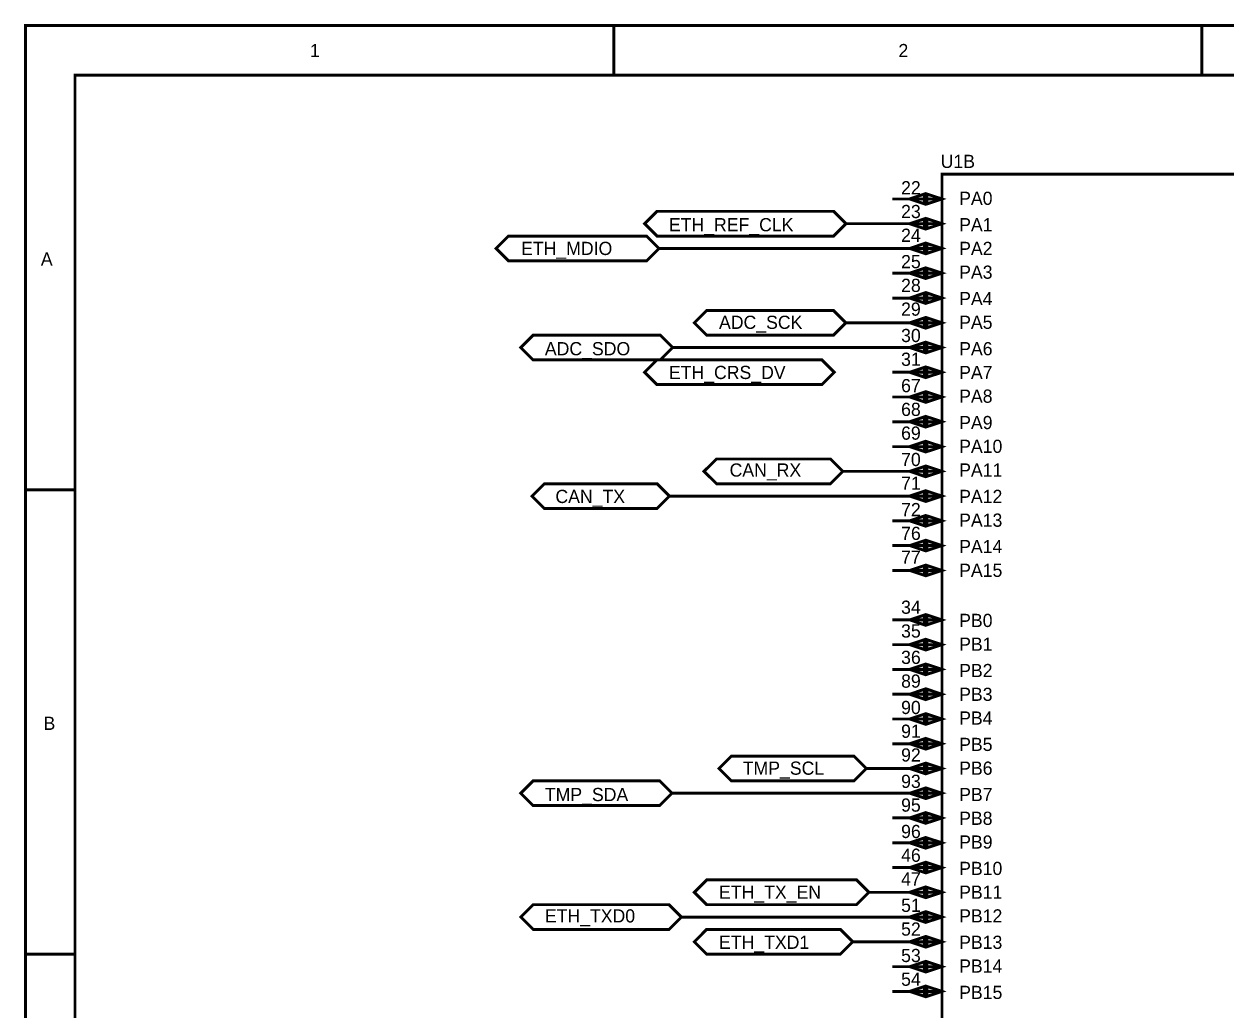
# Model space of a CAD drawing. Header units: inches. Extents: x 0 to 9.5, y -0.01 to 7.51.
# Drawn here: x -0.004 to 4.851, y 3.521 to 7.506 of the extents above; entities that cross this region are included whole.
import ezdxf

# ---------------------------------------------------------------- set-up
doc = ezdxf.new("R2010")
doc.units = ezdxf.units.IN
doc.header["$MEASUREMENT"] = 0
doc.layers.add('Sheet', color=255, linetype='Continuous')

msp = doc.modelspace()

# ---------------------------------------------------------------- linework, layer by layer
at = {"layer": 'Sheet'}
for points in [[(0.002, 7.5, 0.0118, 0.0118, 0), (9.4987, 7.5, 0.0118, 0.0118, 0), (9.4987, 0, 0.0118, 0.0118, 0), (0.002, 0, 0.0118, 0.0118, 0), (0.002, 7.5, 0.0118, 0.0118, 0)], [(0.002, 7.5, 0.0039, 0.0039, 0), (0.002, 0, 0.0039, 0.0039, 0), (9.4987, 0, 0.0039, 0.0039, 0), (9.4987, 7.5, 0.0039, 0.0039, 0), (0.002, 7.5, 0.0039, 0.0039, 0), (0.002, 7.5, 0.0039, 0.0039, 0)], [(0.2017, 7.2996, 0.0118, 0.0118, 0), (9.299, 7.2996, 0.0118, 0.0118, 0), (9.299, 0.1998, 0.0118, 0.0118, 0), (0.2017, 0.1998, 0.0118, 0.0118, 0), (0.2017, 7.2996, 0.0118, 0.0118, 0)], [(0.2017, 7.2996, 0.0039, 0.0039, 0), (0.2017, 0.1998, 0.0039, 0.0039, 0), (9.299, 0.1998, 0.0039, 0.0039, 0), (9.299, 7.2996, 0.0039, 0.0039, 0), (0.2017, 7.2996, 0.0039, 0.0039, 0), (0.2017, 7.2996, 0.0039, 0.0039, 0)], [(3.701, 6.8994, 0.0118, 0.0118, 0), (5.7997, 6.8994, 0.0118, 0.0118, 0), (5.7997, 1.3996, 0.0118, 0.0118, 0), (3.701, 1.3996, 0.0118, 0.0118, 0), (3.701, 6.8994, 0.0118, 0.0118, 0)], [(3.701, 6.8994, 0.0039, 0.0039, 0), (3.701, 1.3996, 0.0039, 0.0039, 0), (5.7997, 1.3996, 0.0039, 0.0039, 0), (5.7997, 6.8994, 0.0039, 0.0039, 0), (3.701, 6.8994, 0.0039, 0.0039, 0), (3.701, 6.8994, 0.0039, 0.0039, 0)], [(3.6304, 6.8195, 0.0118, 0.0118, 0), (3.6304, 6.7796, 0.0118, 0.0118, 0), (3.5705, 6.7995, 0.0118, 0.0118, 0), (3.6304, 6.8195, 0.0118, 0.0118, 0)], [(3.6304, 6.8195, 0.0039, 0.0039, 0), (3.6304, 6.7796, 0.0039, 0.0039, 0), (3.5705, 6.7995, 0.0039, 0.0039, 0), (3.6304, 6.8195, 0.0039, 0.0039, 0)], [(3.6404, 6.8195, 0.0118, 0.0118, 0), (3.701, 6.7995, 0.0118, 0.0118, 0), (3.6404, 6.7796, 0.0118, 0.0118, 0), (3.6404, 6.8195, 0.0118, 0.0118, 0)], [(3.6404, 6.8195, 0.0039, 0.0039, 0), (3.701, 6.7995, 0.0039, 0.0039, 0), (3.6404, 6.7796, 0.0039, 0.0039, 0), (3.6404, 6.8195, 0.0039, 0.0039, 0)], [(2.5507, 6.6497, 0.0118, 0.0118, 0), (2.5008, 6.6997, 0.0118, 0.0118, 0), (2.5507, 6.7496, 0.0118, 0.0118, 0), (3.2636, 6.7496, 0.0118, 0.0118, 0), (3.3136, 6.6997, 0.0118, 0.0118, 0), (3.2636, 6.6497, 0.0118, 0.0118, 0), (2.5507, 6.6497, 0.0118, 0.0118, 0)], [(2.5507, 6.6497, 0.0039, 0.0039, 0), (2.5008, 6.6997, 0.0039, 0.0039, 0), (2.5507, 6.7496, 0.0039, 0.0039, 0), (3.2636, 6.7496, 0.0039, 0.0039, 0), (3.3136, 6.6997, 0.0039, 0.0039, 0), (3.2636, 6.6497, 0.0039, 0.0039, 0), (2.5507, 6.6497, 0.0039, 0.0039, 0)], [(3.6304, 6.7196, 0.0118, 0.0118, 0), (3.6304, 6.6797, 0.0118, 0.0118, 0), (3.5705, 6.6997, 0.0118, 0.0118, 0), (3.6304, 6.7196, 0.0118, 0.0118, 0)], [(3.6304, 6.7196, 0.0039, 0.0039, 0), (3.6304, 6.6797, 0.0039, 0.0039, 0), (3.5705, 6.6997, 0.0039, 0.0039, 0), (3.6304, 6.7196, 0.0039, 0.0039, 0)], [(3.6404, 6.7196, 0.0118, 0.0118, 0), (3.701, 6.6997, 0.0118, 0.0118, 0), (3.6404, 6.6797, 0.0118, 0.0118, 0), (3.6404, 6.7196, 0.0118, 0.0118, 0)], [(3.6404, 6.7196, 0.0039, 0.0039, 0), (3.701, 6.6997, 0.0039, 0.0039, 0), (3.6404, 6.6797, 0.0039, 0.0039, 0), (3.6404, 6.7196, 0.0039, 0.0039, 0)], [(1.951, 6.5498, 0.0118, 0.0118, 0), (1.9011, 6.5998, 0.0118, 0.0118, 0), (1.951, 6.6497, 0.0118, 0.0118, 0), (2.5088, 6.6497, 0.0118, 0.0118, 0), (2.5587, 6.5998, 0.0118, 0.0118, 0), (2.5088, 6.5498, 0.0118, 0.0118, 0), (1.951, 6.5498, 0.0118, 0.0118, 0)], [(1.951, 6.5498, 0.0039, 0.0039, 0), (1.9011, 6.5998, 0.0039, 0.0039, 0), (1.951, 6.6497, 0.0039, 0.0039, 0), (2.5088, 6.6497, 0.0039, 0.0039, 0), (2.5587, 6.5998, 0.0039, 0.0039, 0), (2.5088, 6.5498, 0.0039, 0.0039, 0), (1.951, 6.5498, 0.0039, 0.0039, 0)], [(3.6304, 6.6198, 0.0118, 0.0118, 0), (3.6304, 6.5798, 0.0118, 0.0118, 0), (3.5705, 6.5998, 0.0118, 0.0118, 0), (3.6304, 6.6198, 0.0118, 0.0118, 0)], [(3.6304, 6.6198, 0.0039, 0.0039, 0), (3.6304, 6.5798, 0.0039, 0.0039, 0), (3.5705, 6.5998, 0.0039, 0.0039, 0), (3.6304, 6.6198, 0.0039, 0.0039, 0)], [(3.6404, 6.6198, 0.0118, 0.0118, 0), (3.701, 6.5998, 0.0118, 0.0118, 0), (3.6404, 6.5798, 0.0118, 0.0118, 0), (3.6404, 6.6198, 0.0118, 0.0118, 0)], [(3.6404, 6.6198, 0.0039, 0.0039, 0), (3.701, 6.5998, 0.0039, 0.0039, 0), (3.6404, 6.5798, 0.0039, 0.0039, 0), (3.6404, 6.6198, 0.0039, 0.0039, 0)], [(3.6304, 6.5199, 0.0118, 0.0118, 0), (3.6304, 6.4799, 0.0118, 0.0118, 0), (3.5705, 6.4999, 0.0118, 0.0118, 0), (3.6304, 6.5199, 0.0118, 0.0118, 0)], [(3.6304, 6.5199, 0.0039, 0.0039, 0), (3.6304, 6.4799, 0.0039, 0.0039, 0), (3.5705, 6.4999, 0.0039, 0.0039, 0), (3.6304, 6.5199, 0.0039, 0.0039, 0)], [(3.6404, 6.5199, 0.0118, 0.0118, 0), (3.701, 6.4999, 0.0118, 0.0118, 0), (3.6404, 6.4799, 0.0118, 0.0118, 0), (3.6404, 6.5199, 0.0118, 0.0118, 0)], [(3.6404, 6.5199, 0.0039, 0.0039, 0), (3.701, 6.4999, 0.0039, 0.0039, 0), (3.6404, 6.4799, 0.0039, 0.0039, 0), (3.6404, 6.5199, 0.0039, 0.0039, 0)], [(3.6304, 6.42, 0.0118, 0.0118, 0), (3.6304, 6.3794, 0.0118, 0.0118, 0), (3.5705, 6.3994, 0.0118, 0.0118, 0), (3.6304, 6.42, 0.0118, 0.0118, 0)], [(3.6304, 6.42, 0.0039, 0.0039, 0), (3.6304, 6.3794, 0.0039, 0.0039, 0), (3.5705, 6.3994, 0.0039, 0.0039, 0), (3.6304, 6.42, 0.0039, 0.0039, 0)], [(3.6404, 6.42, 0.0118, 0.0118, 0), (3.701, 6.3994, 0.0118, 0.0118, 0), (3.6404, 6.3794, 0.0118, 0.0118, 0), (3.6404, 6.42, 0.0118, 0.0118, 0)], [(3.6404, 6.42, 0.0039, 0.0039, 0), (3.701, 6.3994, 0.0039, 0.0039, 0), (3.6404, 6.3794, 0.0039, 0.0039, 0), (3.6404, 6.42, 0.0039, 0.0039, 0)], [(2.7511, 6.2496, 0.0118, 0.0118, 0), (2.7012, 6.2995, 0.0118, 0.0118, 0), (2.7511, 6.3494, 0.0118, 0.0118, 0), (3.263, 6.3494, 0.0118, 0.0118, 0), (3.3129, 6.2995, 0.0118, 0.0118, 0), (3.263, 6.2496, 0.0118, 0.0118, 0), (2.7511, 6.2496, 0.0118, 0.0118, 0)], [(2.7511, 6.2496, 0.0039, 0.0039, 0), (2.7012, 6.2995, 0.0039, 0.0039, 0), (2.7511, 6.3494, 0.0039, 0.0039, 0), (3.263, 6.3494, 0.0039, 0.0039, 0), (3.3129, 6.2995, 0.0039, 0.0039, 0), (3.263, 6.2496, 0.0039, 0.0039, 0), (2.7511, 6.2496, 0.0039, 0.0039, 0)], [(3.6304, 6.3195, 0.0118, 0.0118, 0), (3.6304, 6.2795, 0.0118, 0.0118, 0), (3.5705, 6.2995, 0.0118, 0.0118, 0), (3.6304, 6.3195, 0.0118, 0.0118, 0)], [(3.6304, 6.3195, 0.0039, 0.0039, 0), (3.6304, 6.2795, 0.0039, 0.0039, 0), (3.5705, 6.2995, 0.0039, 0.0039, 0), (3.6304, 6.3195, 0.0039, 0.0039, 0)], [(3.6404, 6.3195, 0.0118, 0.0118, 0), (3.701, 6.2995, 0.0118, 0.0118, 0), (3.6404, 6.2795, 0.0118, 0.0118, 0), (3.6404, 6.3195, 0.0118, 0.0118, 0)], [(3.6404, 6.3195, 0.0039, 0.0039, 0), (3.701, 6.2995, 0.0039, 0.0039, 0), (3.6404, 6.2795, 0.0039, 0.0039, 0), (3.6404, 6.3195, 0.0039, 0.0039, 0)], [(2.0508, 6.1497, 0.0118, 0.0118, 0), (2.0009, 6.1996, 0.0118, 0.0118, 0), (2.0508, 6.2496, 0.0118, 0.0118, 0), (2.564, 6.2496, 0.0118, 0.0118, 0), (2.614, 6.1996, 0.0118, 0.0118, 0), (2.564, 6.1497, 0.0118, 0.0118, 0), (2.0508, 6.1497, 0.0118, 0.0118, 0)], [(2.0508, 6.1497, 0.0039, 0.0039, 0), (2.0009, 6.1996, 0.0039, 0.0039, 0), (2.0508, 6.2496, 0.0039, 0.0039, 0), (2.564, 6.2496, 0.0039, 0.0039, 0), (2.614, 6.1996, 0.0039, 0.0039, 0), (2.564, 6.1497, 0.0039, 0.0039, 0), (2.0508, 6.1497, 0.0039, 0.0039, 0)], [(3.6304, 6.2196, 0.0118, 0.0118, 0), (3.6304, 6.1796, 0.0118, 0.0118, 0), (3.5705, 6.1996, 0.0118, 0.0118, 0), (3.6304, 6.2196, 0.0118, 0.0118, 0)], [(3.6304, 6.2196, 0.0039, 0.0039, 0), (3.6304, 6.1796, 0.0039, 0.0039, 0), (3.5705, 6.1996, 0.0039, 0.0039, 0), (3.6304, 6.2196, 0.0039, 0.0039, 0)], [(3.6404, 6.2196, 0.0118, 0.0118, 0), (3.701, 6.1996, 0.0118, 0.0118, 0), (3.6404, 6.1796, 0.0118, 0.0118, 0), (3.6404, 6.2196, 0.0118, 0.0118, 0)], [(3.6404, 6.2196, 0.0039, 0.0039, 0), (3.701, 6.1996, 0.0039, 0.0039, 0), (3.6404, 6.1796, 0.0039, 0.0039, 0), (3.6404, 6.2196, 0.0039, 0.0039, 0)], [(2.5507, 6.0498, 0.0118, 0.0118, 0), (2.5008, 6.0997, 0.0118, 0.0118, 0), (2.5507, 6.1497, 0.0118, 0.0118, 0), (3.2164, 6.1497, 0.0118, 0.0118, 0), (3.2663, 6.0997, 0.0118, 0.0118, 0), (3.2164, 6.0498, 0.0118, 0.0118, 0), (2.5507, 6.0498, 0.0118, 0.0118, 0)], [(2.5507, 6.0498, 0.0039, 0.0039, 0), (2.5008, 6.0997, 0.0039, 0.0039, 0), (2.5507, 6.1497, 0.0039, 0.0039, 0), (3.2164, 6.1497, 0.0039, 0.0039, 0), (3.2663, 6.0997, 0.0039, 0.0039, 0), (3.2164, 6.0498, 0.0039, 0.0039, 0), (2.5507, 6.0498, 0.0039, 0.0039, 0)], [(3.6304, 6.1197, 0.0118, 0.0118, 0), (3.6304, 6.0798, 0.0118, 0.0118, 0), (3.5705, 6.0997, 0.0118, 0.0118, 0), (3.6304, 6.1197, 0.0118, 0.0118, 0)], [(3.6304, 6.1197, 0.0039, 0.0039, 0), (3.6304, 6.0798, 0.0039, 0.0039, 0), (3.5705, 6.0997, 0.0039, 0.0039, 0), (3.6304, 6.1197, 0.0039, 0.0039, 0)], [(3.6404, 6.1197, 0.0118, 0.0118, 0), (3.701, 6.0997, 0.0118, 0.0118, 0), (3.6404, 6.0798, 0.0118, 0.0118, 0), (3.6404, 6.1197, 0.0118, 0.0118, 0)], [(3.6404, 6.1197, 0.0039, 0.0039, 0), (3.701, 6.0997, 0.0039, 0.0039, 0), (3.6404, 6.0798, 0.0039, 0.0039, 0), (3.6404, 6.1197, 0.0039, 0.0039, 0)], [(3.6304, 6.0198, 0.0118, 0.0118, 0), (3.6304, 5.9799, 0.0118, 0.0118, 0), (3.5705, 5.9999, 0.0118, 0.0118, 0), (3.6304, 6.0198, 0.0118, 0.0118, 0)], [(3.6304, 6.0198, 0.0039, 0.0039, 0), (3.6304, 5.9799, 0.0039, 0.0039, 0), (3.5705, 5.9999, 0.0039, 0.0039, 0), (3.6304, 6.0198, 0.0039, 0.0039, 0)], [(3.6404, 6.0198, 0.0118, 0.0118, 0), (3.701, 5.9999, 0.0118, 0.0118, 0), (3.6404, 5.9799, 0.0118, 0.0118, 0), (3.6404, 6.0198, 0.0118, 0.0118, 0)], [(3.6404, 6.0198, 0.0039, 0.0039, 0), (3.701, 5.9999, 0.0039, 0.0039, 0), (3.6404, 5.9799, 0.0039, 0.0039, 0), (3.6404, 6.0198, 0.0039, 0.0039, 0)], [(3.6304, 5.92, 0.0118, 0.0118, 0), (3.6304, 5.88, 0.0118, 0.0118, 0), (3.5705, 5.9, 0.0118, 0.0118, 0), (3.6304, 5.92, 0.0118, 0.0118, 0)], [(3.6404, 5.92, 0.0118, 0.0118, 0), (3.701, 5.9, 0.0118, 0.0118, 0), (3.6404, 5.88, 0.0118, 0.0118, 0), (3.6404, 5.92, 0.0118, 0.0118, 0)], [(3.6304, 5.92, 0.0039, 0.0039, 0), (3.6304, 5.88, 0.0039, 0.0039, 0), (3.5705, 5.9, 0.0039, 0.0039, 0), (3.6304, 5.92, 0.0039, 0.0039, 0)], [(3.6404, 5.92, 0.0039, 0.0039, 0), (3.701, 5.9, 0.0039, 0.0039, 0), (3.6404, 5.88, 0.0039, 0.0039, 0), (3.6404, 5.92, 0.0039, 0.0039, 0)], [(3.6304, 5.8194, 0.0118, 0.0118, 0), (3.6304, 5.7795, 0.0118, 0.0118, 0), (3.5705, 5.7994, 0.0118, 0.0118, 0), (3.6304, 5.8194, 0.0118, 0.0118, 0)], [(3.6404, 5.8194, 0.0118, 0.0118, 0), (3.701, 5.7994, 0.0118, 0.0118, 0), (3.6404, 5.7795, 0.0118, 0.0118, 0), (3.6404, 5.8194, 0.0118, 0.0118, 0)], [(3.6304, 5.8194, 0.0039, 0.0039, 0), (3.6304, 5.7795, 0.0039, 0.0039, 0), (3.5705, 5.7994, 0.0039, 0.0039, 0), (3.6304, 5.8194, 0.0039, 0.0039, 0)], [(3.6404, 5.8194, 0.0039, 0.0039, 0), (3.701, 5.7994, 0.0039, 0.0039, 0), (3.6404, 5.7795, 0.0039, 0.0039, 0), (3.6404, 5.8194, 0.0039, 0.0039, 0)], [(2.791, 5.6496, 0.0118, 0.0118, 0), (2.7404, 5.6996, 0.0118, 0.0118, 0), (2.791, 5.7495, 0.0118, 0.0118, 0), (3.251, 5.7495, 0.0118, 0.0118, 0), (3.3009, 5.6996, 0.0118, 0.0118, 0), (3.251, 5.6496, 0.0118, 0.0118, 0), (2.791, 5.6496, 0.0118, 0.0118, 0)], [(2.791, 5.6496, 0.0039, 0.0039, 0), (2.7404, 5.6996, 0.0039, 0.0039, 0), (2.791, 5.7495, 0.0039, 0.0039, 0), (3.251, 5.7495, 0.0039, 0.0039, 0), (3.3009, 5.6996, 0.0039, 0.0039, 0), (3.251, 5.6496, 0.0039, 0.0039, 0), (2.791, 5.6496, 0.0039, 0.0039, 0)], [(3.6304, 5.7195, 0.0118, 0.0118, 0), (3.6304, 5.6796, 0.0118, 0.0118, 0), (3.5705, 5.6996, 0.0118, 0.0118, 0), (3.6304, 5.7195, 0.0118, 0.0118, 0)], [(3.6304, 5.7195, 0.0039, 0.0039, 0), (3.6304, 5.6796, 0.0039, 0.0039, 0), (3.5705, 5.6996, 0.0039, 0.0039, 0), (3.6304, 5.7195, 0.0039, 0.0039, 0)], [(3.6404, 5.7195, 0.0118, 0.0118, 0), (3.701, 5.6996, 0.0118, 0.0118, 0), (3.6404, 5.6796, 0.0118, 0.0118, 0), (3.6404, 5.7195, 0.0118, 0.0118, 0)], [(3.6404, 5.7195, 0.0039, 0.0039, 0), (3.701, 5.6996, 0.0039, 0.0039, 0), (3.6404, 5.6796, 0.0039, 0.0039, 0), (3.6404, 5.7195, 0.0039, 0.0039, 0)], [(2.0961, 5.5498, 0.0118, 0.0118, 0), (2.0462, 5.5997, 0.0118, 0.0118, 0), (2.0961, 5.6496, 0.0118, 0.0118, 0), (2.5507, 5.6496, 0.0118, 0.0118, 0), (2.6007, 5.5997, 0.0118, 0.0118, 0), (2.5507, 5.5498, 0.0118, 0.0118, 0), (2.0961, 5.5498, 0.0118, 0.0118, 0)], [(2.0961, 5.5498, 0.0039, 0.0039, 0), (2.0462, 5.5997, 0.0039, 0.0039, 0), (2.0961, 5.6496, 0.0039, 0.0039, 0), (2.5507, 5.6496, 0.0039, 0.0039, 0), (2.6007, 5.5997, 0.0039, 0.0039, 0), (2.5507, 5.5498, 0.0039, 0.0039, 0), (2.0961, 5.5498, 0.0039, 0.0039, 0)], [(3.6304, 5.6197, 0.0118, 0.0118, 0), (3.6304, 5.5797, 0.0118, 0.0118, 0), (3.5705, 5.5997, 0.0118, 0.0118, 0), (3.6304, 5.6197, 0.0118, 0.0118, 0)], [(3.6304, 5.6197, 0.0039, 0.0039, 0), (3.6304, 5.5797, 0.0039, 0.0039, 0), (3.5705, 5.5997, 0.0039, 0.0039, 0), (3.6304, 5.6197, 0.0039, 0.0039, 0)], [(3.6404, 5.6197, 0.0118, 0.0118, 0), (3.701, 5.5997, 0.0118, 0.0118, 0), (3.6404, 5.5797, 0.0118, 0.0118, 0), (3.6404, 5.6197, 0.0118, 0.0118, 0)], [(3.6404, 5.6197, 0.0039, 0.0039, 0), (3.701, 5.5997, 0.0039, 0.0039, 0), (3.6404, 5.5797, 0.0039, 0.0039, 0), (3.6404, 5.6197, 0.0039, 0.0039, 0)], [(3.6304, 5.5198, 0.0118, 0.0118, 0), (3.6304, 5.4798, 0.0118, 0.0118, 0), (3.5705, 5.4998, 0.0118, 0.0118, 0), (3.6304, 5.5198, 0.0118, 0.0118, 0)], [(3.6304, 5.5198, 0.0039, 0.0039, 0), (3.6304, 5.4798, 0.0039, 0.0039, 0), (3.5705, 5.4998, 0.0039, 0.0039, 0), (3.6304, 5.5198, 0.0039, 0.0039, 0)], [(3.6404, 5.5198, 0.0118, 0.0118, 0), (3.701, 5.4998, 0.0118, 0.0118, 0), (3.6404, 5.4798, 0.0118, 0.0118, 0), (3.6404, 5.5198, 0.0118, 0.0118, 0)], [(3.6404, 5.5198, 0.0039, 0.0039, 0), (3.701, 5.4998, 0.0039, 0.0039, 0), (3.6404, 5.4798, 0.0039, 0.0039, 0), (3.6404, 5.5198, 0.0039, 0.0039, 0)], [(3.6304, 5.4199, 0.0118, 0.0118, 0), (3.6304, 5.38, 0.0118, 0.0118, 0), (3.5705, 5.3999, 0.0118, 0.0118, 0), (3.6304, 5.4199, 0.0118, 0.0118, 0)], [(3.6304, 5.4199, 0.0039, 0.0039, 0), (3.6304, 5.38, 0.0039, 0.0039, 0), (3.5705, 5.3999, 0.0039, 0.0039, 0), (3.6304, 5.4199, 0.0039, 0.0039, 0)], [(3.6404, 5.4199, 0.0118, 0.0118, 0), (3.701, 5.3999, 0.0118, 0.0118, 0), (3.6404, 5.38, 0.0118, 0.0118, 0), (3.6404, 5.4199, 0.0118, 0.0118, 0)], [(3.6404, 5.4199, 0.0039, 0.0039, 0), (3.701, 5.3999, 0.0039, 0.0039, 0), (3.6404, 5.38, 0.0039, 0.0039, 0), (3.6404, 5.4199, 0.0039, 0.0039, 0)], [(3.6304, 5.3194, 0.0118, 0.0118, 0), (3.6304, 5.2794, 0.0118, 0.0118, 0), (3.5705, 5.2994, 0.0118, 0.0118, 0), (3.6304, 5.3194, 0.0118, 0.0118, 0)], [(3.6304, 5.3194, 0.0039, 0.0039, 0), (3.6304, 5.2794, 0.0039, 0.0039, 0), (3.5705, 5.2994, 0.0039, 0.0039, 0), (3.6304, 5.3194, 0.0039, 0.0039, 0)], [(3.6404, 5.3194, 0.0118, 0.0118, 0), (3.701, 5.2994, 0.0118, 0.0118, 0), (3.6404, 5.2794, 0.0118, 0.0118, 0), (3.6404, 5.3194, 0.0118, 0.0118, 0)], [(3.6404, 5.3194, 0.0039, 0.0039, 0), (3.701, 5.2994, 0.0039, 0.0039, 0), (3.6404, 5.2794, 0.0039, 0.0039, 0), (3.6404, 5.3194, 0.0039, 0.0039, 0)], [(3.6304, 5.1196, 0.0118, 0.0118, 0), (3.6304, 5.0797, 0.0118, 0.0118, 0), (3.5705, 5.0997, 0.0118, 0.0118, 0), (3.6304, 5.1196, 0.0118, 0.0118, 0)], [(3.6304, 5.1196, 0.0039, 0.0039, 0), (3.6304, 5.0797, 0.0039, 0.0039, 0), (3.5705, 5.0997, 0.0039, 0.0039, 0), (3.6304, 5.1196, 0.0039, 0.0039, 0)], [(3.6404, 5.1196, 0.0118, 0.0118, 0), (3.701, 5.0997, 0.0118, 0.0118, 0), (3.6404, 5.0797, 0.0118, 0.0118, 0), (3.6404, 5.1196, 0.0118, 0.0118, 0)], [(3.6404, 5.1196, 0.0039, 0.0039, 0), (3.701, 5.0997, 0.0039, 0.0039, 0), (3.6404, 5.0797, 0.0039, 0.0039, 0), (3.6404, 5.1196, 0.0039, 0.0039, 0)], [(3.6304, 5.0198, 0.0118, 0.0118, 0), (3.6304, 4.9798, 0.0118, 0.0118, 0), (3.5705, 4.9998, 0.0118, 0.0118, 0), (3.6304, 5.0198, 0.0118, 0.0118, 0)], [(3.6304, 5.0198, 0.0039, 0.0039, 0), (3.6304, 4.9798, 0.0039, 0.0039, 0), (3.5705, 4.9998, 0.0039, 0.0039, 0), (3.6304, 5.0198, 0.0039, 0.0039, 0)], [(3.6404, 5.0198, 0.0118, 0.0118, 0), (3.701, 4.9998, 0.0118, 0.0118, 0), (3.6404, 4.9798, 0.0118, 0.0118, 0), (3.6404, 5.0198, 0.0118, 0.0118, 0)], [(3.6404, 5.0198, 0.0039, 0.0039, 0), (3.701, 4.9998, 0.0039, 0.0039, 0), (3.6404, 4.9798, 0.0039, 0.0039, 0), (3.6404, 5.0198, 0.0039, 0.0039, 0)], [(3.6304, 4.9199, 0.0118, 0.0118, 0), (3.6304, 4.8799, 0.0118, 0.0118, 0), (3.5705, 4.8999, 0.0118, 0.0118, 0), (3.6304, 4.9199, 0.0118, 0.0118, 0)], [(3.6304, 4.9199, 0.0039, 0.0039, 0), (3.6304, 4.8799, 0.0039, 0.0039, 0), (3.5705, 4.8999, 0.0039, 0.0039, 0), (3.6304, 4.9199, 0.0039, 0.0039, 0)], [(3.6404, 4.9199, 0.0118, 0.0118, 0), (3.701, 4.8999, 0.0118, 0.0118, 0), (3.6404, 4.8799, 0.0118, 0.0118, 0), (3.6404, 4.9199, 0.0118, 0.0118, 0)], [(3.6404, 4.9199, 0.0039, 0.0039, 0), (3.701, 4.8999, 0.0039, 0.0039, 0), (3.6404, 4.8799, 0.0039, 0.0039, 0), (3.6404, 4.9199, 0.0039, 0.0039, 0)], [(3.6304, 4.82, 0.0118, 0.0118, 0), (3.6304, 4.7794, 0.0118, 0.0118, 0), (3.5705, 4.7994, 0.0118, 0.0118, 0), (3.6304, 4.82, 0.0118, 0.0118, 0)], [(3.6304, 4.82, 0.0039, 0.0039, 0), (3.6304, 4.7794, 0.0039, 0.0039, 0), (3.5705, 4.7994, 0.0039, 0.0039, 0), (3.6304, 4.82, 0.0039, 0.0039, 0)], [(3.6404, 4.82, 0.0118, 0.0118, 0), (3.701, 4.7994, 0.0118, 0.0118, 0), (3.6404, 4.7794, 0.0118, 0.0118, 0), (3.6404, 4.82, 0.0118, 0.0118, 0)], [(3.6404, 4.82, 0.0039, 0.0039, 0), (3.701, 4.7994, 0.0039, 0.0039, 0), (3.6404, 4.7794, 0.0039, 0.0039, 0), (3.6404, 4.82, 0.0039, 0.0039, 0)], [(3.6304, 4.7195, 0.0118, 0.0118, 0), (3.6304, 4.6795, 0.0118, 0.0118, 0), (3.5705, 4.6995, 0.0118, 0.0118, 0), (3.6304, 4.7195, 0.0118, 0.0118, 0)], [(3.6304, 4.7195, 0.0039, 0.0039, 0), (3.6304, 4.6795, 0.0039, 0.0039, 0), (3.5705, 4.6995, 0.0039, 0.0039, 0), (3.6304, 4.7195, 0.0039, 0.0039, 0)], [(3.6404, 4.7195, 0.0118, 0.0118, 0), (3.701, 4.6995, 0.0118, 0.0118, 0), (3.6404, 4.6795, 0.0118, 0.0118, 0), (3.6404, 4.7195, 0.0118, 0.0118, 0)], [(3.6404, 4.7195, 0.0039, 0.0039, 0), (3.701, 4.6995, 0.0039, 0.0039, 0), (3.6404, 4.6795, 0.0039, 0.0039, 0), (3.6404, 4.7195, 0.0039, 0.0039, 0)], [(3.6304, 4.6196, 0.0118, 0.0118, 0), (3.6304, 4.5796, 0.0118, 0.0118, 0), (3.5705, 4.5996, 0.0118, 0.0118, 0), (3.6304, 4.6196, 0.0118, 0.0118, 0)], [(3.6304, 4.6196, 0.0039, 0.0039, 0), (3.6304, 4.5796, 0.0039, 0.0039, 0), (3.5705, 4.5996, 0.0039, 0.0039, 0), (3.6304, 4.6196, 0.0039, 0.0039, 0)], [(3.6404, 4.6196, 0.0118, 0.0118, 0), (3.701, 4.5996, 0.0118, 0.0118, 0), (3.6404, 4.5796, 0.0118, 0.0118, 0), (3.6404, 4.6196, 0.0118, 0.0118, 0)], [(3.6404, 4.6196, 0.0039, 0.0039, 0), (3.701, 4.5996, 0.0039, 0.0039, 0), (3.6404, 4.5796, 0.0039, 0.0039, 0), (3.6404, 4.6196, 0.0039, 0.0039, 0)], [(2.8509, 4.4498, 0.0118, 0.0118, 0), (2.801, 4.4997, 0.0118, 0.0118, 0), (2.8509, 4.5497, 0.0118, 0.0118, 0), (3.3455, 4.5497, 0.0118, 0.0118, 0), (3.3954, 4.4997, 0.0118, 0.0118, 0), (3.3455, 4.4498, 0.0118, 0.0118, 0), (2.8509, 4.4498, 0.0118, 0.0118, 0)], [(2.8509, 4.4498, 0.0039, 0.0039, 0), (2.801, 4.4997, 0.0039, 0.0039, 0), (2.8509, 4.5497, 0.0039, 0.0039, 0), (3.3455, 4.5497, 0.0039, 0.0039, 0), (3.3954, 4.4997, 0.0039, 0.0039, 0), (3.3455, 4.4498, 0.0039, 0.0039, 0), (2.8509, 4.4498, 0.0039, 0.0039, 0)], [(3.6304, 4.5197, 0.0118, 0.0118, 0), (3.6304, 4.4798, 0.0118, 0.0118, 0), (3.5705, 4.4997, 0.0118, 0.0118, 0), (3.6304, 4.5197, 0.0118, 0.0118, 0)], [(3.6304, 4.5197, 0.0039, 0.0039, 0), (3.6304, 4.4798, 0.0039, 0.0039, 0), (3.5705, 4.4997, 0.0039, 0.0039, 0), (3.6304, 4.5197, 0.0039, 0.0039, 0)], [(3.6404, 4.5197, 0.0118, 0.0118, 0), (3.701, 4.4997, 0.0118, 0.0118, 0), (3.6404, 4.4798, 0.0118, 0.0118, 0), (3.6404, 4.5197, 0.0118, 0.0118, 0)], [(3.6404, 4.5197, 0.0039, 0.0039, 0), (3.701, 4.4997, 0.0039, 0.0039, 0), (3.6404, 4.4798, 0.0039, 0.0039, 0), (3.6404, 4.5197, 0.0039, 0.0039, 0)], [(2.0508, 4.3499, 0.0118, 0.0118, 0), (2.0009, 4.3999, 0.0118, 0.0118, 0), (2.0508, 4.4498, 0.0118, 0.0118, 0), (2.5614, 4.4498, 0.0118, 0.0118, 0), (2.6113, 4.3999, 0.0118, 0.0118, 0), (2.5614, 4.3499, 0.0118, 0.0118, 0), (2.0508, 4.3499, 0.0118, 0.0118, 0)], [(2.0508, 4.3499, 0.0039, 0.0039, 0), (2.0009, 4.3999, 0.0039, 0.0039, 0), (2.0508, 4.4498, 0.0039, 0.0039, 0), (2.5614, 4.4498, 0.0039, 0.0039, 0), (2.6113, 4.3999, 0.0039, 0.0039, 0), (2.5614, 4.3499, 0.0039, 0.0039, 0), (2.0508, 4.3499, 0.0039, 0.0039, 0)], [(3.6304, 4.4198, 0.0118, 0.0118, 0), (3.6304, 4.3799, 0.0118, 0.0118, 0), (3.5705, 4.3999, 0.0118, 0.0118, 0), (3.6304, 4.4198, 0.0118, 0.0118, 0)], [(3.6304, 4.4198, 0.0039, 0.0039, 0), (3.6304, 4.3799, 0.0039, 0.0039, 0), (3.5705, 4.3999, 0.0039, 0.0039, 0), (3.6304, 4.4198, 0.0039, 0.0039, 0)], [(3.6404, 4.4198, 0.0118, 0.0118, 0), (3.701, 4.3999, 0.0118, 0.0118, 0), (3.6404, 4.3799, 0.0118, 0.0118, 0), (3.6404, 4.4198, 0.0118, 0.0118, 0)], [(3.6404, 4.4198, 0.0039, 0.0039, 0), (3.701, 4.3999, 0.0039, 0.0039, 0), (3.6404, 4.3799, 0.0039, 0.0039, 0), (3.6404, 4.4198, 0.0039, 0.0039, 0)], [(3.6304, 4.32, 0.0118, 0.0118, 0), (3.6304, 4.28, 0.0118, 0.0118, 0), (3.5705, 4.3, 0.0118, 0.0118, 0), (3.6304, 4.32, 0.0118, 0.0118, 0)], [(3.6304, 4.32, 0.0039, 0.0039, 0), (3.6304, 4.28, 0.0039, 0.0039, 0), (3.5705, 4.3, 0.0039, 0.0039, 0), (3.6304, 4.32, 0.0039, 0.0039, 0)], [(3.6404, 4.32, 0.0118, 0.0118, 0), (3.701, 4.3, 0.0118, 0.0118, 0), (3.6404, 4.28, 0.0118, 0.0118, 0), (3.6404, 4.32, 0.0118, 0.0118, 0)], [(3.6404, 4.32, 0.0039, 0.0039, 0), (3.701, 4.3, 0.0039, 0.0039, 0), (3.6404, 4.28, 0.0039, 0.0039, 0), (3.6404, 4.32, 0.0039, 0.0039, 0)], [(3.6304, 4.2194, 0.0118, 0.0118, 0), (3.6304, 4.1795, 0.0118, 0.0118, 0), (3.5705, 4.1994, 0.0118, 0.0118, 0), (3.6304, 4.2194, 0.0118, 0.0118, 0)], [(3.6404, 4.2194, 0.0118, 0.0118, 0), (3.701, 4.1994, 0.0118, 0.0118, 0), (3.6404, 4.1795, 0.0118, 0.0118, 0), (3.6404, 4.2194, 0.0118, 0.0118, 0)], [(3.6304, 4.2194, 0.0039, 0.0039, 0), (3.6304, 4.1795, 0.0039, 0.0039, 0), (3.5705, 4.1994, 0.0039, 0.0039, 0), (3.6304, 4.2194, 0.0039, 0.0039, 0)], [(3.6404, 4.2194, 0.0039, 0.0039, 0), (3.701, 4.1994, 0.0039, 0.0039, 0), (3.6404, 4.1795, 0.0039, 0.0039, 0), (3.6404, 4.2194, 0.0039, 0.0039, 0)], [(3.6304, 4.1195, 0.0118, 0.0118, 0), (3.6304, 4.0796, 0.0118, 0.0118, 0), (3.5705, 4.0996, 0.0118, 0.0118, 0), (3.6304, 4.1195, 0.0118, 0.0118, 0)], [(3.6404, 4.1195, 0.0118, 0.0118, 0), (3.701, 4.0996, 0.0118, 0.0118, 0), (3.6404, 4.0796, 0.0118, 0.0118, 0), (3.6404, 4.1195, 0.0118, 0.0118, 0)], [(3.6304, 4.1195, 0.0039, 0.0039, 0), (3.6304, 4.0796, 0.0039, 0.0039, 0), (3.5705, 4.0996, 0.0039, 0.0039, 0), (3.6304, 4.1195, 0.0039, 0.0039, 0)], [(3.6404, 4.1195, 0.0039, 0.0039, 0), (3.701, 4.0996, 0.0039, 0.0039, 0), (3.6404, 4.0796, 0.0039, 0.0039, 0), (3.6404, 4.1195, 0.0039, 0.0039, 0)], [(2.7511, 3.9498, 0.0118, 0.0118, 0), (2.7012, 3.9997, 0.0118, 0.0118, 0), (2.7511, 4.0496, 0.0118, 0.0118, 0), (3.3562, 4.0496, 0.0118, 0.0118, 0), (3.4061, 3.9997, 0.0118, 0.0118, 0), (3.3562, 3.9498, 0.0118, 0.0118, 0), (2.7511, 3.9498, 0.0118, 0.0118, 0)], [(2.7511, 3.9498, 0.0039, 0.0039, 0), (2.7012, 3.9997, 0.0039, 0.0039, 0), (2.7511, 4.0496, 0.0039, 0.0039, 0), (3.3562, 4.0496, 0.0039, 0.0039, 0), (3.4061, 3.9997, 0.0039, 0.0039, 0), (3.3562, 3.9498, 0.0039, 0.0039, 0), (2.7511, 3.9498, 0.0039, 0.0039, 0)], [(3.6304, 4.0197, 0.0118, 0.0118, 0), (3.6304, 3.9797, 0.0118, 0.0118, 0), (3.5705, 3.9997, 0.0118, 0.0118, 0), (3.6304, 4.0197, 0.0118, 0.0118, 0)], [(3.6304, 4.0197, 0.0039, 0.0039, 0), (3.6304, 3.9797, 0.0039, 0.0039, 0), (3.5705, 3.9997, 0.0039, 0.0039, 0), (3.6304, 4.0197, 0.0039, 0.0039, 0)], [(3.6404, 4.0197, 0.0118, 0.0118, 0), (3.701, 3.9997, 0.0118, 0.0118, 0), (3.6404, 3.9797, 0.0118, 0.0118, 0), (3.6404, 4.0197, 0.0118, 0.0118, 0)], [(3.6404, 4.0197, 0.0039, 0.0039, 0), (3.701, 3.9997, 0.0039, 0.0039, 0), (3.6404, 3.9797, 0.0039, 0.0039, 0), (3.6404, 4.0197, 0.0039, 0.0039, 0)], [(2.0508, 3.8499, 0.0118, 0.0118, 0), (2.0009, 3.8998, 0.0118, 0.0118, 0), (2.0508, 3.9498, 0.0118, 0.0118, 0), (2.5993, 3.9498, 0.0118, 0.0118, 0), (2.6492, 3.8998, 0.0118, 0.0118, 0), (2.5993, 3.8499, 0.0118, 0.0118, 0), (2.0508, 3.8499, 0.0118, 0.0118, 0)], [(2.0508, 3.8499, 0.0039, 0.0039, 0), (2.0009, 3.8998, 0.0039, 0.0039, 0), (2.0508, 3.9498, 0.0039, 0.0039, 0), (2.5993, 3.9498, 0.0039, 0.0039, 0), (2.6492, 3.8998, 0.0039, 0.0039, 0), (2.5993, 3.8499, 0.0039, 0.0039, 0), (2.0508, 3.8499, 0.0039, 0.0039, 0)], [(3.6304, 3.9198, 0.0118, 0.0118, 0), (3.6304, 3.8798, 0.0118, 0.0118, 0), (3.5705, 3.8998, 0.0118, 0.0118, 0), (3.6304, 3.9198, 0.0118, 0.0118, 0)], [(3.6304, 3.9198, 0.0039, 0.0039, 0), (3.6304, 3.8798, 0.0039, 0.0039, 0), (3.5705, 3.8998, 0.0039, 0.0039, 0), (3.6304, 3.9198, 0.0039, 0.0039, 0)], [(3.6404, 3.9198, 0.0118, 0.0118, 0), (3.701, 3.8998, 0.0118, 0.0118, 0), (3.6404, 3.8798, 0.0118, 0.0118, 0), (3.6404, 3.9198, 0.0118, 0.0118, 0)], [(3.6404, 3.9198, 0.0039, 0.0039, 0), (3.701, 3.8998, 0.0039, 0.0039, 0), (3.6404, 3.8798, 0.0039, 0.0039, 0), (3.6404, 3.9198, 0.0039, 0.0039, 0)], [(2.7511, 3.75, 0.0118, 0.0118, 0), (2.7012, 3.7999, 0.0118, 0.0118, 0), (2.7511, 3.8499, 0.0118, 0.0118, 0), (3.2909, 3.8499, 0.0118, 0.0118, 0), (3.3408, 3.7999, 0.0118, 0.0118, 0), (3.2909, 3.75, 0.0118, 0.0118, 0), (2.7511, 3.75, 0.0118, 0.0118, 0)], [(2.7511, 3.75, 0.0039, 0.0039, 0), (2.7012, 3.7999, 0.0039, 0.0039, 0), (2.7511, 3.8499, 0.0039, 0.0039, 0), (3.2909, 3.8499, 0.0039, 0.0039, 0), (3.3408, 3.7999, 0.0039, 0.0039, 0), (3.2909, 3.75, 0.0039, 0.0039, 0), (2.7511, 3.75, 0.0039, 0.0039, 0)], [(3.6304, 3.8199, 0.0118, 0.0118, 0), (3.6304, 3.78, 0.0118, 0.0118, 0), (3.5705, 3.7999, 0.0118, 0.0118, 0), (3.6304, 3.8199, 0.0118, 0.0118, 0)], [(3.6304, 3.8199, 0.0039, 0.0039, 0), (3.6304, 3.78, 0.0039, 0.0039, 0), (3.5705, 3.7999, 0.0039, 0.0039, 0), (3.6304, 3.8199, 0.0039, 0.0039, 0)], [(3.6404, 3.8199, 0.0118, 0.0118, 0), (3.701, 3.7999, 0.0118, 0.0118, 0), (3.6404, 3.78, 0.0118, 0.0118, 0), (3.6404, 3.8199, 0.0118, 0.0118, 0)], [(3.6404, 3.8199, 0.0039, 0.0039, 0), (3.701, 3.7999, 0.0039, 0.0039, 0), (3.6404, 3.78, 0.0039, 0.0039, 0), (3.6404, 3.8199, 0.0039, 0.0039, 0)], [(3.6304, 3.7194, 0.0118, 0.0118, 0), (3.6304, 3.6794, 0.0118, 0.0118, 0), (3.5705, 3.6994, 0.0118, 0.0118, 0), (3.6304, 3.7194, 0.0118, 0.0118, 0)], [(3.6304, 3.7194, 0.0039, 0.0039, 0), (3.6304, 3.6794, 0.0039, 0.0039, 0), (3.5705, 3.6994, 0.0039, 0.0039, 0), (3.6304, 3.7194, 0.0039, 0.0039, 0)], [(3.6404, 3.7194, 0.0118, 0.0118, 0), (3.701, 3.6994, 0.0118, 0.0118, 0), (3.6404, 3.6794, 0.0118, 0.0118, 0), (3.6404, 3.7194, 0.0118, 0.0118, 0)], [(3.6404, 3.7194, 0.0039, 0.0039, 0), (3.701, 3.6994, 0.0039, 0.0039, 0), (3.6404, 3.6794, 0.0039, 0.0039, 0), (3.6404, 3.7194, 0.0039, 0.0039, 0)], [(3.6304, 3.6195, 0.0118, 0.0118, 0), (3.6304, 3.5795, 0.0118, 0.0118, 0), (3.5705, 3.5995, 0.0118, 0.0118, 0), (3.6304, 3.6195, 0.0118, 0.0118, 0)], [(3.6304, 3.6195, 0.0039, 0.0039, 0), (3.6304, 3.5795, 0.0039, 0.0039, 0), (3.5705, 3.5995, 0.0039, 0.0039, 0), (3.6304, 3.6195, 0.0039, 0.0039, 0)], [(3.6404, 3.6195, 0.0118, 0.0118, 0), (3.701, 3.5995, 0.0118, 0.0118, 0), (3.6404, 3.5795, 0.0118, 0.0118, 0), (3.6404, 3.6195, 0.0118, 0.0118, 0)], [(3.6404, 3.6195, 0.0039, 0.0039, 0), (3.701, 3.5995, 0.0039, 0.0039, 0), (3.6404, 3.5795, 0.0039, 0.0039, 0), (3.6404, 3.6195, 0.0039, 0.0039, 0)]]:
    msp.add_lwpolyline(points, format="xyseb", close=True, dxfattribs=at)
for points in [[(0.002, 7.5, 0.0118, 0.0118, 0), (0.2017, 7.5, 0.0118, 0.0118, 0)], [(2.3763, 7.5, 0.0118, 0.0118, 0), (2.3763, 7.2996, 0.0118, 0.0118, 0)], [(4.75, 7.5, 0.0118, 0.0118, 0), (4.75, 7.2996, 0.0118, 0.0118, 0)], [(3.701, 6.7995, 0.0118, 0.0118, 0), (3.5006, 6.7995, 0.0118, 0.0118, 0)], [(3.5006, 6.6997, 0.0118, 0.0118, 0), (3.3136, 6.6997, 0.0118, 0.0118, 0)], [(3.701, 6.6997, 0.0118, 0.0118, 0), (3.5006, 6.6997, 0.0118, 0.0118, 0)], [(3.5006, 6.5998, 0.0118, 0.0118, 0), (2.5587, 6.5998, 0.0118, 0.0118, 0)], [(3.701, 6.5998, 0.0118, 0.0118, 0), (3.5006, 6.5998, 0.0118, 0.0118, 0)], [(3.701, 6.4999, 0.0118, 0.0118, 0), (3.5006, 6.4999, 0.0118, 0.0118, 0)], [(3.701, 6.3994, 0.0118, 0.0118, 0), (3.5006, 6.3994, 0.0118, 0.0118, 0)], [(3.5006, 6.2995, 0.0118, 0.0118, 0), (3.3129, 6.2995, 0.0118, 0.0118, 0)], [(3.701, 6.2995, 0.0118, 0.0118, 0), (3.5006, 6.2995, 0.0118, 0.0118, 0)], [(2.614, 6.1996, 0.0118, 0.0118, 0), (3.5006, 6.1996, 0.0118, 0.0118, 0)], [(3.701, 6.1996, 0.0118, 0.0118, 0), (3.5006, 6.1996, 0.0118, 0.0118, 0)], [(3.701, 6.0997, 0.0118, 0.0118, 0), (3.5006, 6.0997, 0.0118, 0.0118, 0)], [(3.701, 5.9999, 0.0118, 0.0118, 0), (3.5006, 5.9999, 0.0118, 0.0118, 0)], [(3.701, 5.9, 0.0118, 0.0118, 0), (3.5006, 5.9, 0.0118, 0.0118, 0)], [(3.701, 5.7994, 0.0118, 0.0118, 0), (3.5006, 5.7994, 0.0118, 0.0118, 0)], [(3.3009, 5.6996, 0.0118, 0.0118, 0), (3.5006, 5.6996, 0.0118, 0.0118, 0)], [(3.701, 5.6996, 0.0118, 0.0118, 0), (3.5006, 5.6996, 0.0118, 0.0118, 0)], [(0.002, 5.625, 0.0118, 0.0118, 0), (0.2017, 5.625, 0.0118, 0.0118, 0)], [(2.6007, 5.5997, 0.0118, 0.0118, 0), (3.5006, 5.5997, 0.0118, 0.0118, 0)], [(3.701, 5.5997, 0.0118, 0.0118, 0), (3.5006, 5.5997, 0.0118, 0.0118, 0)], [(3.701, 5.4998, 0.0118, 0.0118, 0), (3.5006, 5.4998, 0.0118, 0.0118, 0)], [(3.701, 5.3999, 0.0118, 0.0118, 0), (3.5006, 5.3999, 0.0118, 0.0118, 0)], [(3.701, 5.2994, 0.0118, 0.0118, 0), (3.5006, 5.2994, 0.0118, 0.0118, 0)], [(3.701, 5.0997, 0.0118, 0.0118, 0), (3.5006, 5.0997, 0.0118, 0.0118, 0)], [(3.701, 4.9998, 0.0118, 0.0118, 0), (3.5006, 4.9998, 0.0118, 0.0118, 0)], [(3.701, 4.8999, 0.0118, 0.0118, 0), (3.5006, 4.8999, 0.0118, 0.0118, 0)], [(3.701, 4.7994, 0.0118, 0.0118, 0), (3.5006, 4.7994, 0.0118, 0.0118, 0)], [(3.701, 4.6995, 0.0118, 0.0118, 0), (3.5006, 4.6995, 0.0118, 0.0118, 0)], [(3.701, 4.5996, 0.0118, 0.0118, 0), (3.5006, 4.5996, 0.0118, 0.0118, 0)], [(3.5006, 4.4997, 0.0118, 0.0118, 0), (3.3954, 4.4997, 0.0118, 0.0118, 0)], [(3.701, 4.4997, 0.0118, 0.0118, 0), (3.5006, 4.4997, 0.0118, 0.0118, 0)], [(3.5006, 4.3999, 0.0118, 0.0118, 0), (2.6113, 4.3999, 0.0118, 0.0118, 0)], [(3.701, 4.3999, 0.0118, 0.0118, 0), (3.5006, 4.3999, 0.0118, 0.0118, 0)], [(3.701, 4.3, 0.0118, 0.0118, 0), (3.5006, 4.3, 0.0118, 0.0118, 0)], [(3.701, 4.1994, 0.0118, 0.0118, 0), (3.5006, 4.1994, 0.0118, 0.0118, 0)], [(3.701, 4.0996, 0.0118, 0.0118, 0), (3.5006, 4.0996, 0.0118, 0.0118, 0)], [(3.5006, 3.9997, 0.0118, 0.0118, 0), (3.4061, 3.9997, 0.0118, 0.0118, 0)], [(3.701, 3.9997, 0.0118, 0.0118, 0), (3.5006, 3.9997, 0.0118, 0.0118, 0)], [(3.5006, 3.8998, 0.0118, 0.0118, 0), (2.6492, 3.8998, 0.0118, 0.0118, 0)], [(3.701, 3.8998, 0.0118, 0.0118, 0), (3.5006, 3.8998, 0.0118, 0.0118, 0)], [(3.5006, 3.7999, 0.0118, 0.0118, 0), (3.3408, 3.7999, 0.0118, 0.0118, 0)], [(3.701, 3.7999, 0.0118, 0.0118, 0), (3.5006, 3.7999, 0.0118, 0.0118, 0)], [(0.002, 3.75, 0.0118, 0.0118, 0), (0.2017, 3.75, 0.0118, 0.0118, 0)], [(3.701, 3.6994, 0.0118, 0.0118, 0), (3.5006, 3.6994, 0.0118, 0.0118, 0)], [(3.701, 3.5995, 0.0118, 0.0118, 0), (3.5006, 3.5995, 0.0118, 0.0118, 0)]]:
    msp.add_lwpolyline(points, format="xyseb", dxfattribs=at)
for points in [[(3.6319, 6.8227), (3.5638, 6.8), (3.6319, 6.7773)], [(3.638, 6.7773), (3.7062, 6.8), (3.638, 6.8227)], [(3.6319, 6.7227), (3.5638, 6.7), (3.6319, 6.6773)], [(3.638, 6.6773), (3.7062, 6.7), (3.638, 6.7227)], [(3.6319, 6.6227), (3.5638, 6.6), (3.6319, 6.5773)], [(3.638, 6.5773), (3.7062, 6.6), (3.638, 6.6227)], [(3.6319, 6.5227), (3.5638, 6.5), (3.6319, 6.4773)], [(3.638, 6.4773), (3.7062, 6.5), (3.638, 6.5227)], [(3.6319, 6.4227), (3.5638, 6.4), (3.6319, 6.3773)], [(3.638, 6.3773), (3.7062, 6.4), (3.638, 6.4227)], [(3.6319, 6.3227), (3.5638, 6.3), (3.6319, 6.2773)], [(3.638, 6.2773), (3.7062, 6.3), (3.638, 6.3227)], [(3.6319, 6.2227), (3.5638, 6.2), (3.6319, 6.1773)], [(3.638, 6.1773), (3.7062, 6.2), (3.638, 6.2227)], [(3.6319, 6.1227), (3.5638, 6.1), (3.6319, 6.0773)], [(3.638, 6.0773), (3.7062, 6.1), (3.638, 6.1227)], [(3.6319, 6.0227), (3.5638, 6), (3.6319, 5.9773)], [(3.638, 5.9773), (3.7062, 6), (3.638, 6.0227)], [(3.6319, 5.9227), (3.5638, 5.9), (3.6319, 5.8773)], [(3.638, 5.8773), (3.7062, 5.9), (3.638, 5.9227)], [(3.6319, 5.8227), (3.5638, 5.8), (3.6319, 5.7773)], [(3.638, 5.7773), (3.7062, 5.8), (3.638, 5.8227)], [(3.6319, 5.7227), (3.5638, 5.7), (3.6319, 5.6773)], [(3.638, 5.6773), (3.7062, 5.7), (3.638, 5.7227)], [(3.6319, 5.6227), (3.5638, 5.6), (3.6319, 5.5773)], [(3.638, 5.5773), (3.7062, 5.6), (3.638, 5.6227)], [(3.6319, 5.5227), (3.5638, 5.5), (3.6319, 5.4773)], [(3.638, 5.4773), (3.7062, 5.5), (3.638, 5.5227)], [(3.6319, 5.4227), (3.5638, 5.4), (3.6319, 5.3773)], [(3.638, 5.3773), (3.7062, 5.4), (3.638, 5.4227)], [(3.6319, 5.3227), (3.5638, 5.3), (3.6319, 5.2773)], [(3.638, 5.2773), (3.7062, 5.3), (3.638, 5.3227)], [(3.6319, 5.1227), (3.5638, 5.1), (3.6319, 5.0773)], [(3.638, 5.0773), (3.7062, 5.1), (3.638, 5.1227)], [(3.6319, 5.0227), (3.5638, 5), (3.6319, 4.9773)], [(3.638, 4.9773), (3.7062, 5), (3.638, 5.0227)], [(3.6319, 4.9227), (3.5638, 4.9), (3.6319, 4.8773)], [(3.638, 4.8773), (3.7062, 4.9), (3.638, 4.9227)], [(3.6319, 4.8227), (3.5638, 4.8), (3.6319, 4.7773)], [(3.638, 4.7773), (3.7062, 4.8), (3.638, 4.8227)], [(3.6319, 4.7227), (3.5638, 4.7), (3.6319, 4.6773)], [(3.638, 4.6773), (3.7062, 4.7), (3.638, 4.7227)], [(3.6319, 4.6227), (3.5638, 4.6), (3.6319, 4.5773)], [(3.638, 4.5773), (3.7062, 4.6), (3.638, 4.6227)], [(3.6319, 4.5227), (3.5638, 4.5), (3.6319, 4.4773)], [(3.638, 4.4773), (3.7062, 4.5), (3.638, 4.5227)], [(3.6319, 4.4227), (3.5638, 4.4), (3.6319, 4.3773)], [(3.638, 4.3773), (3.7062, 4.4), (3.638, 4.4227)], [(3.6319, 4.3227), (3.5638, 4.3), (3.6319, 4.2773)], [(3.638, 4.2773), (3.7062, 4.3), (3.638, 4.3227)], [(3.6319, 4.2227), (3.5638, 4.2), (3.6319, 4.1773)], [(3.638, 4.1773), (3.7062, 4.2), (3.638, 4.2227)], [(3.6319, 4.1227), (3.5638, 4.1), (3.6319, 4.0773)], [(3.638, 4.0773), (3.7062, 4.1), (3.638, 4.1227)], [(3.6319, 4.0227), (3.5638, 4), (3.6319, 3.9773)], [(3.638, 3.9773), (3.7062, 4), (3.638, 4.0227)], [(3.6319, 3.9227), (3.5638, 3.9), (3.6319, 3.8773)], [(3.638, 3.8773), (3.7062, 3.9), (3.638, 3.9227)], [(3.6319, 3.8227), (3.5638, 3.8), (3.6319, 3.7773)], [(3.638, 3.7773), (3.7062, 3.8), (3.638, 3.8227)], [(3.6319, 3.7227), (3.5638, 3.7), (3.6319, 3.6773)], [(3.638, 3.6773), (3.7062, 3.7), (3.638, 3.7227)], [(3.6319, 3.6227), (3.5638, 3.6), (3.6319, 3.5773)], [(3.638, 3.5773), (3.7062, 3.6), (3.638, 3.6227)]]:
    msp.add_solid(points, dxfattribs=at)

# ---------------------------------------------------------------- texts
for s, height, p in [('1', 0.0533, (1.1502, 7.3722)), ('2', 0.0533, (3.5252, 7.3722)), ('U1B', 0.05327, (3.6956, 6.9247)), ('22', 0.05327, (3.5359, 6.8182)), ('PA0', 0.05327, (3.7702, 6.7756)), ('23', 0.05327, (3.5359, 6.7223)), ('ETH_REF_CLK', 0.053267, (2.5987, 6.669)), ('PA1', 0.05327, (3.7702, 6.669)), ('24', 0.05327, (3.5359, 6.6264)), ('ETH_MDIO', 0.05327, (2.0022, 6.5732)), ('PA2', 0.05327, (3.7702, 6.5732)), ('A', 0.0533, (0.0639, 6.5305)), ('25', 0.05327, (3.5359, 6.5199)), ('PA3', 0.05327, (3.7702, 6.4773)), ('28', 0.05327, (3.5359, 6.424)), ('PA4', 0.05327, (3.7702, 6.3707)), ('29', 0.05327, (3.5359, 6.3281)), ('ADC_SCK', 0.05327, (2.801, 6.2749)), ('PA5', 0.05327, (3.7702, 6.2749)), ('30', 0.05327, (3.5359, 6.2216)), ('ADC_SDO', 0.05327, (2.0981, 6.1683)), ('PA6', 0.05327, (3.7702, 6.1683)), ('31', 0.05327, (3.5359, 6.1257)), ('ETH_CRS_DV', 0.05327, (2.5987, 6.0724)), ('PA7', 0.05327, (3.7702, 6.0724)), ('67', 0.05327, (3.5359, 6.0192)), ('PA8', 0.05327, (3.7702, 5.9766)), ('68', 0.05327, (3.5359, 5.9233)), ('PA9', 0.05327, (3.7702, 5.87)), ('69', 0.05327, (3.5359, 5.8274)), ('PA10', 0.05327, (3.7702, 5.7741)), ('CAN_RX', 0.05327, (2.8436, 5.6783)), ('70', 0.05327, (3.5359, 5.7209)), ('PA11', 0.05327, (3.7702, 5.6783)), ('71', 0.05327, (3.5359, 5.625)), ('CAN_TX', 0.05327, (2.1407, 5.5717)), ('PA12', 0.05327, (3.7702, 5.5717)), ('72', 0.05327, (3.5359, 5.5185)), ('PA13', 0.05327, (3.7702, 5.4759)), ('76', 0.05327, (3.5359, 5.4226)), ('PA14', 0.05327, (3.7702, 5.3693)), ('77', 0.05327, (3.5359, 5.3267)), ('PA15', 0.05327, (3.7702, 5.2734)), ('34', 0.05327, (3.5359, 5.1243)), ('PB0', 0.05327, (3.7702, 5.071)), ('35', 0.05327, (3.5359, 5.0284)), ('PB1', 0.05327, (3.7702, 4.9751)), ('36', 0.05327, (3.5359, 4.9219)), ('PB2', 0.05327, (3.7702, 4.8686)), ('89', 0.05327, (3.5359, 4.826)), ('PB3', 0.05327, (3.7702, 4.7727)), ('90', 0.05327, (3.5359, 4.7195)), ('PB4', 0.05327, (3.7702, 4.6768)), ('B', 0.0533, (0.0746, 4.6555)), ('91', 0.05327, (3.5359, 4.6236)), ('PB5', 0.05327, (3.7702, 4.5703)), ('92', 0.05327, (3.5359, 4.5277)), ('TMP_SCL', 0.05327, (2.8969, 4.4744)), ('PB6', 0.05327, (3.7702, 4.4744)), ('93', 0.05327, (3.5359, 4.4212)), ('TMP_SDA', 0.05327, (2.0981, 4.3679)), ('PB7', 0.05327, (3.7702, 4.3679)), ('95', 0.05327, (3.5359, 4.3253)), ('PB8', 0.05327, (3.7702, 4.272)), ('96', 0.05327, (3.5359, 4.2188)), ('PB9', 0.05327, (3.7702, 4.1761)), ('46', 0.05327, (3.5359, 4.1229)), ('47', 0.05327, (3.5359, 4.027)), ('PB10', 0.05327, (3.7702, 4.0696)), ('ETH_TX_EN', 0.05327, (2.801, 3.9737)), ('PB11', 0.05327, (3.7702, 3.9737)), ('51', 0.05327, (3.5359, 3.9205)), ('ETH_TXD0', 0.05327, (2.0981, 3.8778)), ('PB12', 0.05327, (3.7702, 3.8778)), ('52', 0.05327, (3.5359, 3.8246)), ('ETH_TXD1', 0.05327, (2.801, 3.7713)), ('PB13', 0.05327, (3.7702, 3.7713)), ('53', 0.05327, (3.5359, 3.718)), ('PB14', 0.05327, (3.7702, 3.6754)), ('54', 0.05327, (3.5359, 3.6222)), ('PB15', 0.05327, (3.7702, 3.5689))]:
    msp.add_text(s, height=height, dxfattribs=at).set_placement(p)

doc.saveas('drawing.dxf')
